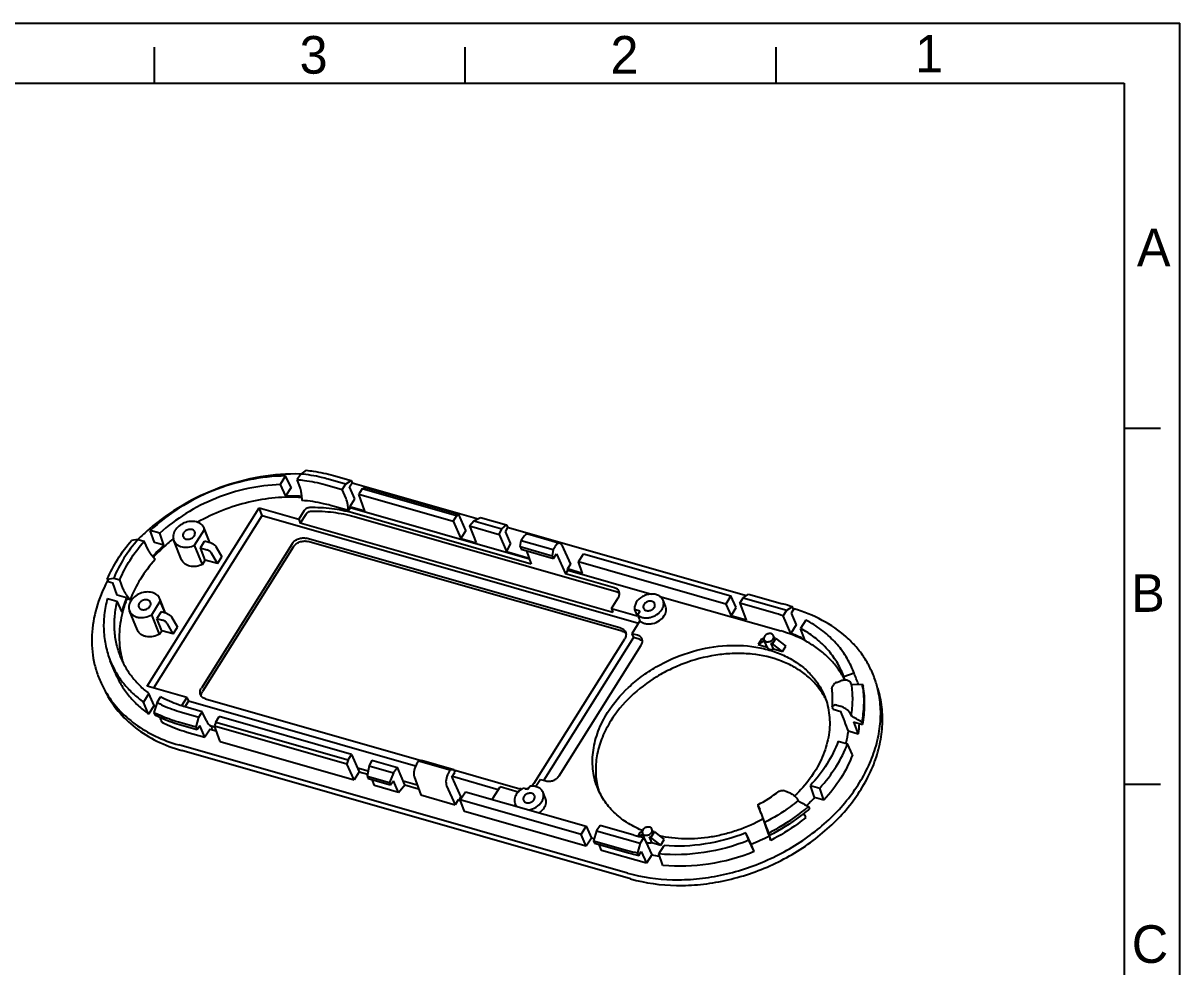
# Model space of a CAD drawing. Header units: millimetres. Extents: x 0 to 297, y 0 to 210.
# Drawn here: x 168.5 to 297, y 105.1 to 210 of the extents above; entities that cross this region are included whole.
import ezdxf

# ---------------------------------------------------------------- set-up
doc = ezdxf.new("R2010")
doc.units = ezdxf.units.MM
doc.header["$LTSCALE"] = 16.335
doc.layers.get('0').update_dxf_attribs({"linetype": 'CONTINUOUS'})
doc.layers.add('02___PRT_ALL_AXES', color=7, linetype='CONTINUOUS')
doc.styles.add('TEXTSTYLE_2', font='txt')

msp = doc.modelspace()

# ---------------------------------------------------------------- linework, layer by layer
at = {"color": 7, "linetype": 'Continuous'}
for p, q in [((0, 210), (297, 210)), ((0, 209.998), (297, 209.998)), ((297, 0), (297, 210)), ((183.037, 207.324), (183.037, 203.314)), ((217.573, 207.324), (217.573, 203.314)), ((252.11, 207.324), (252.11, 203.314)), ((6.171, 203.314), (290.829, 203.314)), ((290.829, 203.314), (290.829, 6.683)), ((290.829, 164.987), (294.839, 164.987)), ((197.657, 159.673), (197.056, 158.716)), ((198.253, 158.389), (197.657, 159.673)), ((199.333, 159.886), (198.947, 159.271)), ((199.94, 160.302), (199.333, 159.886)), ((202.991, 159.72), (204.932, 159.165)), ((197.056, 158.716), (197.653, 157.433)), ((198.253, 158.389), (197.653, 157.433)), ((199.294, 158.288), (198.947, 159.271)), ((201.996, 158.717), (203.92, 158.167)), ((204.298, 158.77), (202.375, 159.32)), ((204.298, 158.77), (203.92, 158.167)), ((204.368, 157.167), (203.92, 158.167)), ((204.298, 158.77), (204.932, 159.165)), ((204.766, 158.451), (205.05, 158.903)), ((205.35, 157.148), (204.766, 158.451)), ((204.932, 159.165), (205.05, 158.903)), ((205.055, 158.92), (219.037, 154.923)), ((206.172, 158.234), (205.793, 157.632)), ((206.172, 158.234), (206.412, 158.396)), ((216.638, 155.242), (206.172, 158.234)), ((216.892, 155.4), (206.412, 158.396)), ((199.424, 157.592), (199.464, 156.952)), ((204.782, 156.244), (205.35, 157.148)), ((206.472, 155.761), (205.793, 157.632)), ((205.793, 157.632), (216.26, 154.64)), ((182.26, 136.325), (194.702, 156.129)), ((195.046, 155.28), (194.702, 156.129)), ((194.702, 156.129), (199.117, 154.867)), ((199.719, 155.826), (199.117, 154.867)), ((204.648, 155.819), (202.627, 156.397)), ((204.648, 155.819), (204.559, 156.462)), ((204.837, 156.12), (204.648, 155.819)), ((204.837, 156.12), (204.782, 156.244)), ((206.472, 155.761), (204.782, 156.244)), ((224.741, 150.431), (204.837, 156.12)), ((224.939, 149.886), (205.092, 155.559)), ((183.004, 136.112), (195.046, 155.28)), ((195.046, 155.28), (236.872, 143.323)), ((199.117, 154.867), (199.285, 154.43)), ((199.893, 155.398), (199.285, 154.43)), ((234.019, 144.501), (199.285, 154.43)), ((234.374, 146.81), (205.266, 155.131)), ((216.638, 155.242), (216.26, 154.64)), ((216.26, 154.64), (217.122, 152.717)), ((216.638, 155.242), (216.892, 155.4)), ((217.69, 153.62), (216.892, 155.4)), ((218.101, 154.114), (218.575, 154.689)), ((218.575, 154.689), (219.302, 155.057)), ((218.575, 154.689), (221.673, 153.803)), ((219.302, 155.057), (222.18, 154.234)), ((221.673, 153.803), (222.18, 154.234)), ((222.18, 154.234), (222.291, 153.974)), ((183.074, 152.278), (182.605, 153.613)), ((183.667, 153.31), (182.605, 153.613)), ((184.134, 151.975), (183.667, 153.31)), ((187.549, 151.979), (188.643, 153.72)), ((189.248, 152.261), (188.595, 153.871)), ((189.233, 152.265), (188.643, 153.72)), ((217.69, 153.62), (217.122, 152.717)), ((218.101, 154.114), (218.826, 152.23)), ((218.101, 154.114), (221.39, 153.174)), ((221.39, 153.174), (221.673, 153.803)), ((221.39, 153.174), (222.207, 151.263)), ((222.291, 153.974), (222.078, 153.502)), ((222.632, 152.208), (222.078, 153.502)), ((222.282, 153.996), (248.871, 146.395)), ((228.131, 152.182), (224.559, 153.204)), ((181.244, 152.605), (180.543, 152.511)), ((181.244, 152.605), (181.93, 152.409)), ((182.366, 151.462), (181.93, 152.409)), ((184.134, 151.975), (183.074, 152.278)), ((186.1, 150.363), (185.23, 152.505)), ((188.419, 149.837), (187.549, 151.979)), ((188.182, 151.678), (188.655, 152.431)), ((188.729, 150.331), (188.182, 151.678)), ((188.182, 151.678), (188.911, 151.469)), ((198.372, 152.128), (188.297, 136.091)), ((198.493, 151.767), (188.418, 135.73)), ((189.384, 152.222), (188.655, 152.431)), ((189.91, 151.838), (190.553, 150.698)), ((234.879, 142.758), (199.954, 152.742)), ((235.044, 142.416), (200.12, 152.399)), ((217.122, 152.717), (218.826, 152.23)), ((222.632, 152.208), (222.207, 151.263)), ((223.709, 151.833), (223.836, 152.511)), ((223.709, 151.833), (223.819, 151.531)), ((223.709, 151.833), (227.283, 150.811)), ((224.049, 152.85), (223.836, 152.511)), ((223.836, 152.511), (227.38, 151.498)), ((227.38, 151.498), (227.593, 151.837)), ((228.344, 151.97), (229.29, 149.86)), ((183.166, 150.373), (182.755, 150.867)), ((182.911, 150.748), (182.881, 150.715)), ((182.911, 150.748), (182.9, 150.737)), ((190.08, 149.945), (189.437, 151.085)), ((190.08, 149.945), (190.553, 150.698)), ((222.207, 151.263), (224.697, 150.551)), ((223.819, 151.531), (227.422, 150.501)), ((224.402, 151.364), (224.939, 149.886)), ((227.38, 151.498), (227.283, 150.811)), ((227.283, 150.811), (227.422, 150.501)), ((227.422, 150.501), (227.753, 151.028)), ((227.753, 151.028), (228.754, 148.795)), ((230.189, 150.117), (230.757, 151.021)), ((230.757, 151.021), (247.124, 146.342)), ((188.419, 149.837), (188.729, 150.331)), ((190.08, 149.945), (188.729, 150.331)), ((229.014, 149.209), (228.754, 148.795)), ((229.29, 149.86), (228.959, 149.333)), ((230.649, 148.85), (228.959, 149.333)), ((229.014, 149.209), (228.959, 149.333)), ((229.014, 149.209), (238.318, 146.55)), ((230.649, 148.85), (230.189, 150.117)), ((246.556, 145.439), (230.189, 150.117)), ((177.835, 148.201), (178.555, 148.325)), ((177.835, 148.201), (177.935, 147.93)), ((177.935, 147.93), (178.449, 147.783)), ((178.946, 146.44), (178.449, 147.783)), ((178.555, 148.325), (179.241, 148.129)), ((179.623, 147.097), (179.241, 148.129)), ((234.2, 147.238), (228.754, 148.795)), ((248.484, 146.139), (249.093, 146.541)), ((249.093, 146.541), (252.859, 145.465)), ((177.852, 146.047), (178.914, 145.744)), ((178.914, 145.744), (179.451, 144.519)), ((179.976, 146.146), (178.946, 146.44)), ((180.024, 146.018), (179.976, 146.146)), ((179.981, 146.452), (180.368, 145.919)), ((180.368, 145.919), (180.024, 146.018)), ((182.787, 144.24), (183.733, 145.746)), ((184.312, 144.433), (183.662, 146.034)), ((184.26, 144.448), (183.733, 145.746)), ((233.851, 144.938), (234.609, 146.144)), ((239.243, 146.285), (252.684, 142.443)), ((247.124, 146.342), (246.556, 145.439)), ((246.556, 145.439), (247.14, 144.136)), ((247.708, 145.04), (247.124, 146.342)), ((248.106, 145.537), (248.484, 146.139)), ((251.864, 144.463), (248.106, 145.537)), ((248.106, 145.537), (248.831, 143.653)), ((248.484, 146.139), (253.334, 144.753)), ((181.192, 142.536), (180.322, 144.677)), ((183.656, 142.098), (182.787, 144.24)), ((183.819, 144.574), (183.346, 143.821)), ((184.463, 144.39), (183.819, 144.574)), ((184.989, 144.006), (185.632, 142.866)), ((233.851, 144.938), (234.019, 144.501)), ((237.024, 144.643), (236.42, 144.816)), ((237.024, 144.643), (236.757, 144.217)), ((247.14, 144.136), (247.708, 145.04)), ((248.831, 143.653), (247.14, 144.136)), ((252.931, 144.112), (253.334, 144.753)), ((253.789, 142.182), (252.931, 144.112)), ((253.334, 144.753), (253.938, 145.129)), ((254.062, 144.849), (253.801, 144.434)), ((253.801, 144.434), (254.385, 143.131)), ((254.031, 144.92), (254.101, 144.9)), ((254.062, 144.849), (254.05, 144.877)), ((183.893, 142.475), (183.346, 143.821)), ((183.346, 143.821), (183.99, 143.637)), ((185.159, 142.113), (184.516, 143.253)), ((185.159, 142.113), (185.632, 142.866)), ((254.385, 143.131), (253.789, 142.182)), ((255.452, 143.654), (254.872, 142.731)), ((255.339, 141.476), (254.872, 142.731)), ((183.656, 142.098), (183.893, 142.475)), ((185.159, 142.113), (183.893, 142.475)), ((225.25, 125.528), (235.325, 141.565)), ((236.289, 141.709), (226.326, 125.85)), ((236.745, 141.968), (236.131, 142.144)), ((236.131, 142.144), (236.289, 141.709)), ((236.914, 141.531), (236.289, 141.709)), ((250.516, 141.531), (250.137, 140.929)), ((250.516, 141.531), (250.786, 141.699)), ((250.819, 141.434), (250.734, 141.299)), ((251.748, 141.009), (252.127, 141.612)), ((252.127, 141.612), (251.969, 141.657)), ((252.127, 141.612), (253.221, 140.758)), ((228.041, 126.348), (237.159, 140.862)), ((250.734, 141.299), (250.137, 140.929)), ((250.137, 140.929), (251.141, 140.642)), ((250.734, 141.299), (250.892, 141.254)), ((251.59, 141.055), (251.748, 141.009)), ((251.839, 140.443), (251.59, 141.055)), ((252.842, 140.156), (251.748, 141.009)), ((251.839, 140.443), (252.842, 140.156)), ((252.842, 140.156), (253.221, 140.758)), ((178.701, 137.847), (178.179, 139.132)), ((259.677, 137.334), (259.547, 137.671)), ((260.8, 137.757), (259.677, 137.334)), ((260.8, 137.757), (260.659, 138.123)), ((186.675, 135.063), (182.26, 136.325)), ((258.406, 136.314), (258.551, 136.509)), ((258.85, 136.721), (259.269, 136.879)), ((260.517, 136.507), (260.458, 136.649)), ((260.517, 136.507), (261.71, 136.527)), ((261.71, 136.527), (261.813, 136.279)), ((182.467, 135.494), (181.866, 134.537)), ((183.038, 134.171), (182.467, 135.494)), ((183.381, 134.493), (183.767, 135.109)), ((186.675, 135.063), (186.091, 134.133)), ((186.675, 135.063), (186.855, 134.644)), ((182.438, 133.216), (181.866, 134.537)), ((183.038, 134.171), (182.438, 133.216)), ((183.381, 134.493), (183.027, 133.38)), ((186.855, 134.644), (186.465, 134.024)), ((188.401, 133.466), (186.478, 134.016)), ((212.087, 127.431), (186.855, 134.644)), ((188.744, 134.897), (212.726, 128.042)), ((258.467, 133.737), (258.395, 133.925)), ((258.467, 133.737), (259.346, 133.486)), ((258.877, 134.192), (259.285, 134.075)), ((183.027, 133.38), (183.121, 133.128)), ((186.099, 133.413), (188.023, 132.864)), ((187.71, 131.752), (188.023, 132.864)), ((188.023, 132.864), (188.401, 133.466)), ((188.85, 132.465), (188.401, 133.466)), ((189.896, 132.328), (190.275, 132.93)), ((204.968, 128.73), (190.275, 132.93)), ((260.502, 133.017), (260.443, 133.172)), ((187.71, 131.752), (185.77, 132.307)), ((185.875, 132.048), (187.828, 131.49)), ((186.681, 131.215), (188.696, 130.639)), ((187.71, 131.752), (187.828, 131.49)), ((187.828, 131.49), (188.112, 131.942)), ((188.696, 130.639), (188.112, 131.942)), ((189.263, 131.543), (188.696, 130.639)), ((189.187, 131.993), (189.508, 131.72)), ((189.263, 131.543), (189.954, 131.345)), ((189.508, 131.72), (189.377, 131.51)), ((189.896, 132.328), (189.758, 131.887)), ((190.386, 130.156), (189.758, 131.887)), ((189.758, 131.887), (204.464, 127.684)), ((189.896, 132.328), (204.589, 128.128)), ((261.271, 130.991), (260.178, 131.304)), ((260.759, 132.338), (261.753, 132.054)), ((260.759, 132.338), (261.271, 130.991)), ((261.65, 132.325), (261.753, 132.054)), ((190.386, 130.156), (205.262, 125.904)), ((259.054, 130.208), (260.089, 129.913)), ((260.633, 128.686), (260.089, 129.913)), ((235.649, 115.529), (185.782, 129.784)), ((235.982, 114.894), (186.115, 129.149)), ((204.589, 128.128), (204.968, 128.73)), ((204.968, 128.73), (205.83, 126.807)), ((204.589, 128.128), (204.464, 127.684)), ((205.262, 125.904), (204.464, 127.684)), ((205.634, 127.244), (206.841, 126.899)), ((206.948, 127.454), (206.729, 126.316)), ((207.232, 128.083), (206.948, 127.454)), ((206.948, 127.454), (209.624, 126.689)), ((207.232, 128.083), (210.098, 127.264)), ((210.098, 127.264), (209.624, 126.689)), ((210.914, 125.354), (210.098, 127.264)), ((212.408, 127.973), (212.195, 127.634)), ((212.408, 127.973), (212.754, 128.048)), ((215.952, 126.96), (212.408, 127.973)), ((216.327, 127.026), (212.754, 128.048)), ((205.83, 126.807), (205.262, 125.904)), ((205.83, 126.807), (206.772, 126.538)), ((206.729, 126.316), (206.828, 126.059)), ((206.729, 126.316), (209.184, 125.614)), ((206.828, 126.059), (209.296, 125.353)), ((209.624, 126.689), (209.184, 125.614)), ((211.941, 126.278), (212.686, 124.226)), ((215.739, 126.621), (215.952, 126.96)), ((216.327, 127.026), (215.952, 126.96)), ((216.135, 126.189), (216.466, 126.716)), ((216.135, 126.189), (217.136, 123.956)), ((221.278, 124.804), (216.18, 126.261)), ((216.327, 127.026), (216.466, 126.716)), ((216.335, 127.01), (223.668, 124.914)), ((225.961, 125.954), (226.575, 125.779)), ((207.531, 125.255), (207.27, 125.932)), ((210.204, 124.491), (207.531, 125.255)), ((209.184, 125.614), (209.296, 125.353)), ((209.296, 125.353), (209.651, 125.785)), ((210.204, 124.491), (209.651, 125.785)), ((210.204, 124.491), (210.914, 125.354)), ((210.729, 125.787), (212.28, 125.344)), ((210.914, 125.354), (212.434, 124.919)), ((215.544, 125.248), (216.489, 123.138)), ((220.716, 123.909), (221.474, 125.116)), ((224.565, 124.81), (224.04, 124.96)), ((224.805, 125.193), (224.565, 124.81)), ((252.492, 124.637), (252.581, 124.682)), ((252.581, 124.682), (252.626, 124.705)), ((253.32, 124.581), (252.913, 124.697)), ((255.953, 125.273), (256.988, 124.977)), ((256.427, 123.937), (255.953, 125.273)), ((257.463, 123.64), (256.988, 124.977)), ((290.829, 125.411), (294.839, 125.411)), ((212.686, 124.226), (216.489, 123.138)), ((216.82, 123.666), (216.489, 123.138)), ((216.82, 123.666), (217.089, 123.589)), ((216.934, 123.633), (217.136, 123.956)), ((217.06, 123.667), (217.628, 124.571)), ((230.47, 119.834), (217.06, 123.667)), ((217.52, 122.399), (217.06, 123.667)), ((217.136, 123.956), (217.226, 123.93)), ((217.628, 124.571), (231.038, 120.737)), ((252.472, 124.626), (252.492, 124.637)), ((254.578, 123.588), (254.511, 123.731)), ((257.463, 123.64), (256.427, 123.937)), ((231.054, 118.531), (217.52, 122.399)), ((250.121, 123.126), (250.12, 123.126)), ((250.121, 123.126), (250.133, 123.109)), ((250.22, 122.823), (250.157, 123.007)), ((250.2, 122.952), (250.323, 122.639)), ((250.485, 122.152), (250.22, 122.823)), ((250.485, 122.152), (251.268, 119.889)), ((255.536, 123.049), (255.552, 123.064)), ((255.536, 123.049), (255.552, 123.064)), ((255.748, 122.93), (255.864, 122.681)), ((232.588, 120.835), (232.209, 120.233)), ((236.345, 119.761), (232.588, 120.835)), ((250.871, 121.153), (250.818, 121.305)), ((250.871, 121.153), (251.314, 119.979)), ((230.47, 119.834), (231.038, 120.737)), ((231.054, 118.531), (230.47, 119.834)), ((231.038, 120.737), (231.622, 119.434)), ((232.209, 120.233), (231.871, 119.129)), ((232.209, 120.233), (237.059, 118.847)), ((237.007, 120.029), (236.767, 119.647)), ((237.225, 119.797), (236.922, 119.609)), ((237.007, 120.029), (237.277, 120.197)), ((237.31, 119.931), (237.225, 119.797)), ((237.225, 119.797), (237.383, 119.752)), ((238.082, 119.552), (238.24, 119.507)), ((238.33, 118.94), (238.082, 119.552)), ((238.24, 119.507), (238.618, 120.109)), ((238.618, 120.109), (238.46, 120.154)), ((238.618, 120.109), (239.712, 119.256)), ((249.387, 118.757), (248.796, 120.015)), ((249.127, 119.177), (248.796, 120.015)), ((251.101, 120.488), (251.406, 119.714)), ((251.268, 119.889), (251.358, 119.661)), ((251.314, 119.979), (251.406, 119.714)), ((251.363, 119.663), (251.557, 119.169)), ((231.622, 119.434), (231.054, 118.531)), ((231.933, 119.346), (231.622, 119.434)), ((231.871, 119.129), (235.637, 118.052)), ((231.871, 119.129), (231.97, 118.872)), ((231.97, 118.872), (235.742, 117.794)), ((232.745, 118.048), (232.484, 118.725)), ((237.059, 118.847), (236.761, 117.788)), ((237.461, 119.487), (237.059, 118.847)), ((237.461, 119.487), (238.327, 117.571)), ((239.333, 118.653), (238.24, 119.507)), ((238.33, 118.94), (239.333, 118.653)), ((239.126, 117.667), (239.706, 118.59)), ((239.333, 118.653), (239.712, 119.256)), ((249.717, 117.919), (249.127, 119.177)), ((249.717, 117.919), (249.387, 118.757)), ((237.731, 116.622), (232.745, 118.048)), ((236.886, 117.509), (236.761, 117.788)), ((236.886, 117.509), (237.147, 117.925)), ((237.147, 117.925), (237.731, 116.622)), ((238.327, 117.571), (237.731, 116.622)), ((239.579, 116.389), (239.126, 117.667))]:
    msp.add_line(p, q, dxfattribs=at)
for centre, radius, start, end in [((198.161, 139.159), 18.282, 86.00058, 91.59451), ((197.312, 136.723), 22.582, 131.04772, 135.33606), ((187.642, 153.484), 1.028, 13.28783, 22.1199), ((196.665, 138.25), 18.585, 132.39512, 137.73944), ((197.597, 137.131), 19.916, 128.59052, 128.81755), ((196.16, 138.651), 17.822, 137.66158, 137.80083), ((193.005, 140.035), 17.124, 152.03601, 152.35429), ((234.243, 146.12), 0.69, 43.1503, 49.60828), ((191.781, 141.32), 12.661, 158.222, 164.80399), ((182.698, 145.645), 1.039, 5.61651, 22.00183), ((191.087, 141.525), 11.937, 164.88007, 165.57055), ((247.901, 130.59), 14.427, 69.59585, 74.0597), ((249.459, 130.34), 12.508, 62.1642, 62.62883), ((188.591, 141.701), 9.415, 192.42703, 192.81348), ((188.519, 141.684), 9.341, 192.8096, 197.34575), ((187.214, 141.312), 11.092, 206.6518, 210.11344), ((251.455, 132.734), 9.356, 29.23102, 30.11784), ((251.495, 132.756), 9.311, 26.96927, 29.23195), ((251.255, 134.664), 10.62, 7.63214, 10.10376), ((252.661, 133.386), 11.093, 14.09132, 17.55444), ((250.689, 131.342), 7.817, 30.9795, 31.57165), ((250.738, 131.371), 7.759, 27.56317, 30.98255), ((189.773, 143.092), 11.178, 232.94902, 234.18479), ((220.727, 202.692), 78.267, 298.81056, 298.92884), ((189.45, 145.935), 14.103, 242.90601, 244.20557), ((-83.13, -439.04), 667.332, 58.891899, 59.007016), ((193.846, 144.87), 13.707, 250.2373, 251.75134), ((193.901, 145.036), 13.882, 251.74861, 251.97187), ((193.925, 145.107), 13.958, 251.97215, 252.50653), ((193.949, 145.185), 14.039, 252.50629, 252.79589), ((249.112, 132.853), 11.174, 345.27576, 352.02743), ((250.146, 132.937), 11.294, 350.0769, 356.01348), ((248.708, 132.955), 11.59, 345.05076, 345.29914), ((223.989, 126.404), 1.537, 280.55167, 282.6953), ((223.979, 126.449), 1.582, 282.72121, 291.22129), ((223.974, 126.462), 1.596, 291.20518, 296.84342), ((224.062, 126.331), 1.438, 308.3343, 311.43109), ((239.883, 126.96), 7.777, 193.25852, 193.87321), ((239.853, 126.952), 7.746, 193.87227, 196.85882), ((240.899, 140.19), 19.396, 298.38426, 306.63279), ((243.281, 136.235), 18.002, 313.13134, 316.90734), ((243.021, 136.509), 18.379, 312.98362, 313.13876), ((240.534, 134.426), 15.251, 254.05909, 258.37661), ((241.508, 130.627), 11.188, 247.34767, 247.93739), ((241.306, 139.003), 21.799, 291.75819, 297.47451), ((240.423, 134.201), 17.062, 254.07747, 258.03731), ((241.505, 133.47), 16.214, 258.69948, 261.57985), ((241.574, 133.906), 16.655, 261.56471, 261.85234)]:
    msp.add_arc(centre, radius, start, end, dxfattribs=at)
for centre, major_axis, ratio, start_param, end_param in [((202.949, 154.907), (0.763, 2.902), 0.5027486, -0.8794235, -0.5576729), ((224.268, 152.246), (0.294, 0.956), 0.4503368, 0.0090191, 1.0328845), ((227.871, 151.217), (0.254, 0.967), 0.5027486, 5.7255124, 7.2963087), ((241.636, 138.189), (19.037, 0.917), 0.4439774, 0.8470457, 0.9191386), ((224.066, 179.612), (-23.075, 59.984), 0.0183002, 2.1825823, 2.1967966), ((228.876, 167.769), (-22.421, 58.33), 0.0190815, -4.3040929, -4.2916462), ((234.911, 154.748), (-144.653, 323.575), 0.0379735, -1.6182765, -1.617498), ((244.875, 130.215), (-129.704, 320.872), 0.0508261, 4.7114947, 4.71535), ((244.875, 130.215), (-120.86, 298.994), 0.0508261, -1.5687233, -1.5675304), ((169.985, 206.079), (-110.093, 304.427), 0.0381305, -4.483289, -4.4815172), ((190.269, 134.724), (0.763, 2.902), 0.5027486, -3.6992655, -3.377515), ((288.647, 22.443), (-105.963, 290.603), 0.0365762, -1.2002, -1.1920886), ((212.414, 127.031), (0.294, 0.956), 0.4503368, 1.0328845, 2.6036809), ((216.017, 126.001), (0.254, 0.967), 0.5027486, 1.0131234, 2.5839198), ((288.647, 22.443), (-130.182, 286.77), 0.0363828, -1.2338247, -1.2321714), ((260.325, 92.174), (-105.928, 306.23), 0.0016685, 4.8000813, 4.804406), ((241.636, 138.189), (6.308, 20.044), 0.7612764, -3.1214455, -3.0493526)]:
    msp.add_ellipse(centre, major_axis=major_axis, ratio=ratio, start_param=start_param, end_param=end_param, dxfattribs=at)
for points, knots in [([(199.335, 159.885), (197.839, 159.924), (194.789, 159.691), (190.336, 158.505), (186.143, 156.541), (183.627, 154.751), (182.482, 153.753)], [0, 0, 0, 0, 0.2451102, 0.4975187, 0.7512175, 1, 1, 1, 1]), ([(197.657, 159.673), (196.295, 159.659), (193.532, 159.351), (189.532, 158.14), (185.807, 156.241), (183.6, 154.548), (182.605, 153.613)], [0, 0, 0, 0, 0.2467806, 0.4997949, 0.752916, 1, 1, 1, 1]), ([(202.375, 159.32), (202.131, 159.389), (201.132, 159.649), (200.109, 159.813), (199.333, 159.886)], [0, 0, 0, 0, 0.2451545, 1, 1, 1, 1]), ([(199.94, 160.302), (200.203, 160.275), (201.231, 160.147), (202.249, 159.932), (202.991, 159.72)], [0, 0, 0, 0, 0.254773, 1, 1, 1, 1]), ([(197.056, 158.716), (195.845, 158.679), (193.397, 158.37), (189.853, 157.277), (186.543, 155.602), (184.566, 154.124), (183.667, 153.31)], [0, 0, 0, 0, 0.2471153, 0.4998707, 0.7526931, 1, 1, 1, 1]), ([(198.947, 159.271), (199.21, 159.248), (200.238, 159.136), (201.256, 158.929), (201.996, 158.717)], [0, 0, 0, 0, 0.2552315, 1, 1, 1, 1]), ([(199.424, 157.592), (199.416, 157.717), (199.39, 157.953), (199.332, 158.183), (199.294, 158.288)], [0, 0, 0, 0, 0.5298097, 1, 1, 1, 1]), ([(199.445, 157.276), (197.478, 157.41), (194.443, 157.117), (190.611, 155.908), (188.762, 155.025), (187.874, 154.521)], [0, 0, 0, 0, 0.4913125, 0.7455107, 1, 1, 1, 1]), ([(202.627, 156.397), (202.375, 156.469), (201.337, 156.735), (200.271, 156.891), (199.464, 156.952)], [0, 0, 0, 0, 0.2446665, 1, 1, 1, 1]), ([(200.33, 156.155), (200.209, 156.153), (199.97, 156.088), (199.781, 155.925), (199.719, 155.826)], [0, 0, 0, 0, 0.5094949, 1, 1, 1, 1]), ([(200.504, 155.727), (200.382, 155.725), (200.144, 155.66), (199.955, 155.496), (199.893, 155.398)], [0, 0, 0, 0, 0.5094976, 1, 1, 1, 1]), ([(205.092, 155.559), (204.336, 155.775), (202.756, 156.089), (201.148, 156.169), (200.33, 156.155)], [0, 0, 0, 0, 0.4897818, 1, 1, 1, 1]), ([(205.266, 155.131), (204.51, 155.346), (202.93, 155.661), (201.322, 155.741), (200.504, 155.727)], [0, 0, 0, 0, 0.4897818, 1, 1, 1, 1]), ([(188.594, 153.871), (188.561, 153.954), (188.47, 154.114), (188.273, 154.314), (188.025, 154.47), (187.63, 154.614), (187.063, 154.65), (186.387, 154.482), (185.784, 154.13), (185.404, 153.709), (185.221, 153.33), (185.151, 153.046), (185.151, 152.765), (185.197, 152.588), (185.23, 152.505)], [0, 0, 0, 0, 0.0536734, 0.108817, 0.1666498, 0.2278347, 0.3595852, 0.5000311, 0.6404744, 0.7722183, 0.8333994, 0.8912377, 0.9463769, 1, 1, 1, 1]), ([(177.835, 148.201), (178.162, 148.966), (178.963, 150.476), (179.98, 151.849), (180.543, 152.511)], [0, 0, 0, 0, 0.4891618, 1, 1, 1, 1]), ([(181.244, 152.605), (180.679, 151.951), (179.664, 150.591), (178.873, 149.087), (178.555, 148.325)], [0, 0, 0, 0, 0.5113883, 1, 1, 1, 1]), ([(179.241, 148.129), (179.552, 148.893), (180.338, 150.401), (181.36, 151.758), (181.93, 152.409)], [0, 0, 0, 0, 0.4880554, 1, 1, 1, 1]), ([(185.113, 152.649), (184.921, 152.494), (184.175, 151.871), (183.475, 151.191), (182.986, 150.654)], [0, 0, 0, 0, 0.2533937, 1, 1, 1, 1]), ([(185.23, 152.505), (185.265, 152.418), (185.362, 152.251), (185.572, 152.044), (185.838, 151.887), (186.261, 151.749), (186.86, 151.734), (187.326, 151.874), (187.549, 151.979)], [0, 0, 0, 0, 0.1066447, 0.2165818, 0.3323028, 0.4550794, 0.7196017, 1, 1, 1, 1]), ([(189.384, 152.222), (189.438, 152.207), (189.545, 152.163), (189.693, 152.073), (189.819, 151.965), (189.886, 151.881), (189.91, 151.838)], [0, 0, 0, 0, 0.2530495, 0.5215439, 0.7786305, 1, 1, 1, 1]), ([(198.372, 152.128), (198.45, 152.251), (198.66, 152.476), (199.062, 152.702), (199.511, 152.807), (199.815, 152.781), (199.954, 152.742)], [0, 0, 0, 0, 0.2431928, 0.5016358, 0.7591633, 1, 1, 1, 1]), ([(198.493, 151.767), (198.572, 151.893), (198.789, 152.124), (199.203, 152.357), (199.665, 152.465), (199.978, 152.439), (200.12, 152.399)], [0, 0, 0, 0, 0.2422221, 0.5018785, 0.7605075, 1, 1, 1, 1]), ([(183.166, 150.373), (182.565, 149.7), (181.492, 148.293), (180.682, 146.717), (180.368, 145.919)], [0, 0, 0, 0, 0.5127411, 1, 1, 1, 1]), ([(182.366, 151.462), (182.412, 151.361), (182.531, 151.154), (182.674, 150.964), (182.755, 150.867)], [0, 0, 0, 0, 0.4697846, 1, 1, 1, 1]), ([(188.419, 149.837), (188.196, 149.732), (187.73, 149.592), (187.131, 149.607), (186.708, 149.745), (186.442, 149.902), (186.232, 150.109), (186.135, 150.276), (186.1, 150.363)], [0, 0, 0, 0, 0.2803984, 0.5449177, 0.6676967, 0.7834184, 0.8933511, 1, 1, 1, 1]), ([(189.437, 151.085), (189.413, 151.128), (189.346, 151.212), (189.22, 151.32), (189.072, 151.41), (188.964, 151.454), (188.911, 151.469)], [0, 0, 0, 0, 0.2213695, 0.4784561, 0.7469505, 1, 1, 1, 1]), ([(177.835, 147.981), (177.336, 147.027), (176.536, 145.073), (176.095, 142.497), (176.123, 140.495), (176.327, 139.047), (176.712, 137.651), (177.086, 136.765), (177.301, 136.337)], [0, 0, 0, 0, 0.2669302, 0.5196198, 0.6418996, 0.7621852, 0.8812657, 1, 1, 1, 1]), ([(179.981, 146.452), (179.942, 146.506), (179.803, 146.709), (179.686, 146.928), (179.623, 147.097)], [0, 0, 0, 0, 0.2698509, 1, 1, 1, 1]), ([(183.662, 146.034), (183.629, 146.116), (183.538, 146.275), (183.273, 146.546), (182.799, 146.766), (182.143, 146.807), (181.47, 146.641), (180.872, 146.292), (180.494, 145.873), (180.312, 145.497), (180.243, 145.215), (180.242, 144.936), (180.288, 144.76), (180.322, 144.677)], [0, 0, 0, 0, 0.0536898, 0.108857, 0.2273008, 0.359138, 0.4996804, 0.6402226, 0.7720594, 0.8332838, 0.8911594, 0.946338, 1, 1, 1, 1]), ([(234.698, 146.824), (234.678, 146.873), (234.625, 146.967), (234.47, 147.129), (234.311, 147.206), (234.2, 147.238)], [0, 0, 0, 0, 0.2366503, 0.4796603, 1, 1, 1, 1]), ([(234.69, 146.645), (234.668, 146.664), (234.572, 146.736), (234.461, 146.785), (234.374, 146.81)], [0, 0, 0, 0, 0.2410447, 1, 1, 1, 1]), ([(234.609, 146.144), (234.675, 146.249), (234.745, 146.423), (234.748, 146.661), (234.719, 146.772), (234.698, 146.824)], [0, 0, 0, 0, 0.5220197, 0.7644911, 1, 1, 1, 1]), ([(177.852, 146.047), (177.694, 145.459), (177.465, 144.275), (177.401, 142.492), (177.625, 140.762), (177.965, 139.66), (178.179, 139.132)], [0, 0, 0, 0, 0.259668, 0.5113711, 0.7572064, 1, 1, 1, 1]), ([(178.914, 145.744), (178.786, 145.218), (178.607, 144.162), (178.577, 142.575), (178.793, 141.036), (179.1, 140.054), (179.291, 139.583)], [0, 0, 0, 0, 0.2590001, 0.5105262, 0.7566753, 1, 1, 1, 1]), ([(179.976, 146.146), (179.923, 146.012), (179.72, 145.479), (179.553, 144.932), (179.451, 144.519)], [0, 0, 0, 0, 0.2534645, 1, 1, 1, 1]), ([(236.616, 145.631), (236.538, 145.506), (236.419, 145.242), (236.4, 144.95), (236.42, 144.816)], [0, 0, 0, 0, 0.521013, 1, 1, 1, 1]), ([(237.461, 145.389), (237.422, 145.327), (237.366, 145.192), (237.379, 145.045), (237.403, 144.982)], [0, 0, 0, 0, 0.5239347, 1, 1, 1, 1]), ([(238.653, 145.49), (238.634, 145.535), (238.574, 145.62), (238.44, 145.71), (238.275, 145.759), (238.027, 145.766), (237.721, 145.668), (237.527, 145.493), (237.461, 145.389)], [0, 0, 0, 0, 0.1047892, 0.215956, 0.3366668, 0.4666507, 0.7393669, 1, 1, 1, 1]), ([(238.602, 145.063), (238.644, 145.129), (238.687, 145.239), (238.687, 145.388), (238.667, 145.458), (238.653, 145.49)], [0, 0, 0, 0, 0.5220839, 0.7644078, 1, 1, 1, 1]), ([(179.526, 144.5), (179.32, 143.7), (179.079, 142.082), (179.226, 140.45), (179.397, 139.675)], [0, 0, 0, 0, 0.510034, 1, 1, 1, 1]), ([(180.322, 144.677), (180.359, 144.586), (180.463, 144.41), (180.691, 144.196), (180.98, 144.039), (181.437, 143.912), (182.075, 143.93), (182.561, 144.111), (182.787, 144.24)], [0, 0, 0, 0, 0.1059333, 0.2155247, 0.3314536, 0.4549122, 0.7208687, 1, 1, 1, 1]), ([(184.463, 144.39), (184.517, 144.375), (184.625, 144.331), (184.772, 144.241), (184.899, 144.133), (184.965, 144.049), (184.989, 144.006)], [0, 0, 0, 0, 0.2530495, 0.5215439, 0.7786305, 1, 1, 1, 1]), ([(236.757, 144.217), (236.841, 144.145), (237.04, 144.021), (237.386, 143.916), (237.768, 143.889), (238.299, 143.958), (238.92, 144.224), (239.311, 144.604), (239.448, 144.822)], [0, 0, 0, 0, 0.1091291, 0.2262573, 0.351152, 0.4820296, 0.7483269, 1, 1, 1, 1]), ([(237.403, 144.982), (237.42, 144.935), (237.477, 144.846), (237.608, 144.749), (237.774, 144.696), (238.025, 144.684), (238.337, 144.781), (238.536, 144.958), (238.602, 145.063)], [0, 0, 0, 0, 0.1046867, 0.2152643, 0.3354052, 0.4651476, 0.7384091, 1, 1, 1, 1]), ([(263.238, 136.731), (263.086, 137.211), (262.716, 138.151), (261.97, 139.477), (261.042, 140.703), (259.559, 142.205), (257.278, 143.768), (255.198, 144.586), (254.101, 144.9)], [0, 0, 0, 0, 0.1181538, 0.2367143, 0.3566195, 0.4787231, 0.7317514, 1, 1, 1, 1]), ([(184.516, 143.253), (184.492, 143.296), (184.425, 143.379), (184.299, 143.488), (184.152, 143.578), (184.044, 143.622), (183.99, 143.637)], [0, 0, 0, 0, 0.2213695, 0.4784561, 0.7469505, 1, 1, 1, 1]), ([(234.879, 142.758), (234.953, 142.737), (235.094, 142.68), (235.217, 142.589), (235.269, 142.537)], [0, 0, 0, 0, 0.5160214, 1, 1, 1, 1]), ([(259.548, 137.671), (259.334, 138.196), (258.807, 139.215), (257.74, 140.588), (256.42, 141.785), (255.408, 142.439), (254.872, 142.731)], [0, 0, 0, 0, 0.2419498, 0.4873113, 0.7392151, 1, 1, 1, 1]), ([(260.659, 138.123), (260.425, 138.701), (259.84, 139.823), (258.652, 141.33), (257.179, 142.635), (256.049, 143.341), (255.452, 143.654)], [0, 0, 0, 0, 0.241568, 0.4867225, 0.7387318, 1, 1, 1, 1]), ([(183.656, 142.098), (183.43, 141.969), (182.945, 141.788), (182.307, 141.77), (181.85, 141.897), (181.561, 142.054), (181.333, 142.268), (181.229, 142.444), (181.192, 142.536)], [0, 0, 0, 0, 0.2791324, 0.5450831, 0.6685478, 0.7844725, 0.8940628, 1, 1, 1, 1]), ([(235.044, 142.416), (235.127, 142.392), (235.282, 142.327), (235.412, 142.22), (235.464, 142.161)], [0, 0, 0, 0, 0.5225091, 1, 1, 1, 1]), ([(235.269, 142.537), (235.283, 142.522), (235.338, 142.463), (235.383, 142.394), (235.408, 142.339)], [0, 0, 0, 0, 0.2540387, 1, 1, 1, 1]), ([(235.408, 142.339), (235.435, 142.282), (235.473, 142.156), (235.478, 141.885), (235.4, 141.684), (235.325, 141.565)], [0, 0, 0, 0, 0.2358198, 0.4779907, 1, 1, 1, 1]), ([(237.256, 141.534), (237.237, 141.585), (237.184, 141.684), (237.025, 141.854), (236.861, 141.935), (236.745, 141.968)], [0, 0, 0, 0, 0.2368175, 0.4796915, 1, 1, 1, 1]), ([(237.296, 141.301), (237.248, 141.355), (237.129, 141.451), (236.988, 141.509), (236.914, 141.531)], [0, 0, 0, 0, 0.4827309, 1, 1, 1, 1]), ([(237.159, 140.862), (237.224, 140.965), (237.294, 141.137), (237.3, 141.372), (237.275, 141.482), (237.256, 141.534)], [0, 0, 0, 0, 0.5218722, 0.7645729, 1, 1, 1, 1]), ([(251.916, 141.317), (251.949, 141.369), (251.996, 141.481), (251.987, 141.604), (251.969, 141.657)], [0, 0, 0, 0, 0.5236609, 1, 1, 1, 1]), ([(255.209, 141.448), (255.012, 141.55), (254.197, 141.945), (253.341, 142.255), (252.684, 142.443)], [0, 0, 0, 0, 0.2449041, 1, 1, 1, 1]), ([(255.339, 141.476), (255.216, 141.542), (254.711, 141.803), (254.189, 142.03), (253.789, 142.182)], [0, 0, 0, 0, 0.246728, 1, 1, 1, 1]), ([(259.548, 137.429), (259.31, 137.839), (258.766, 138.631), (257.773, 139.698), (256.612, 140.638), (255.751, 141.163), (255.299, 141.401)], [0, 0, 0, 0, 0.2416193, 0.4876486, 0.7399696, 1, 1, 1, 1]), ([(233.43, 133.378), (234.072, 134.401), (235.277, 135.826), (237.191, 137.418), (239.358, 138.84), (242.35, 140.161), (246.129, 140.931), (249.268, 140.844), (251.589, 140.309), (253.165, 139.7), (254.572, 138.889), (255.779, 137.89), (256.759, 136.725), (257.248, 135.849), (257.446, 135.397)], [0, 0, 0, 0, 0.1269449, 0.1935029, 0.261429, 0.3988391, 0.5344733, 0.6638228, 0.7252701, 0.7842453, 0.8408128, 0.895259, 0.9480904, 1, 1, 1, 1]), ([(251.146, 140.627), (251.168, 140.575), (251.244, 140.476), (251.42, 140.394), (251.629, 140.38), (251.77, 140.415), (251.839, 140.443)], [0, 0, 0, 0, 0.21655, 0.4539799, 0.7182177, 1, 1, 1, 1]), ([(251.59, 141.055), (251.624, 141.068), (251.751, 141.13), (251.861, 141.229), (251.916, 141.317)], [0, 0, 0, 0, 0.2610739, 1, 1, 1, 1]), ([(178.179, 139.132), (178.362, 138.681), (178.797, 137.802), (179.641, 136.584), (180.666, 135.479), (181.45, 134.835), (181.866, 134.537)], [0, 0, 0, 0, 0.244584, 0.4914151, 0.742685, 1, 1, 1, 1]), ([(179.291, 139.583), (179.452, 139.187), (179.831, 138.412), (180.559, 137.333), (181.439, 136.347), (182.111, 135.766), (182.467, 135.494)], [0, 0, 0, 0, 0.2451299, 0.4922831, 0.7433658, 1, 1, 1, 1]), ([(257.348, 135.434), (257.098, 135.841), (256.515, 136.62), (255.433, 137.632), (254.16, 138.48), (252.204, 139.387), (249.996, 139.881), (247.686, 139.978), (245.254, 139.804), (242.828, 139.223), (240.52, 138.276), (238.341, 137.105), (235.934, 135.281), (234.396, 133.438), (233.783, 132.461)], [0, 0, 0, 0, 0.052052, 0.1054396, 0.1606842, 0.2181237, 0.3397209, 0.4038984, 0.469841, 0.6050111, 0.6733646, 0.741416, 0.8742507, 1, 1, 1, 1]), ([(178.701, 137.847), (178.886, 137.392), (179.326, 136.504), (180.181, 135.275), (181.221, 134.162), (182.017, 133.515), (182.438, 133.216)], [0, 0, 0, 0, 0.2444846, 0.4912595, 0.7425551, 1, 1, 1, 1]), ([(258.406, 136.314), (258.382, 136.282), (258.345, 136.216), (258.336, 136.139), (258.34, 136.105)], [0, 0, 0, 0, 0.5346553, 1, 1, 1, 1]), ([(258.85, 136.721), (258.819, 136.709), (258.708, 136.659), (258.605, 136.581), (258.551, 136.509)], [0, 0, 0, 0, 0.2665777, 1, 1, 1, 1]), ([(260.458, 136.649), (260.442, 136.688), (260.395, 136.764), (260.291, 136.854), (260.159, 136.922), (259.943, 136.981), (259.635, 136.985), (259.391, 136.925), (259.269, 136.879)], [0, 0, 0, 0, 0.0960456, 0.1982377, 0.3096878, 0.4318303, 0.7042246, 1, 1, 1, 1]), ([(260.502, 133.017), (260.598, 133.601), (260.702, 134.769), (260.611, 135.939), (260.517, 136.507)], [0, 0, 0, 0, 0.5067073, 1, 1, 1, 1]), ([(261.753, 132.054), (261.892, 132.759), (262.047, 134.174), (261.936, 135.594), (261.813, 136.279)], [0, 0, 0, 0, 0.5077595, 1, 1, 1, 1]), ([(177.602, 135.736), (177.994, 134.956), (178.979, 133.464), (180.954, 131.585), (183.367, 130.101), (185.171, 129.419), (186.115, 129.149)], [0, 0, 0, 0, 0.2366953, 0.4800168, 0.7337252, 1, 1, 1, 1]), ([(177.62, 135.747), (178.028, 135.043), (179.019, 133.7), (180.924, 132.011), (183.207, 130.666), (184.898, 130.037), (185.782, 129.784)], [0, 0, 0, 0, 0.2360818, 0.4795551, 0.7336053, 1, 1, 1, 1]), ([(186.478, 134.016), (186.238, 134.084), (185.307, 134.376), (184.406, 134.764), (183.767, 135.109)], [0, 0, 0, 0, 0.2558799, 1, 1, 1, 1]), ([(188.187, 135.383), (188.168, 135.437), (188.144, 135.554), (188.155, 135.802), (188.229, 135.982), (188.297, 136.091)], [0, 0, 0, 0, 0.2353687, 0.4782498, 1, 1, 1, 1]), ([(188.744, 134.897), (188.616, 134.934), (188.435, 135.024), (188.263, 135.215), (188.207, 135.326), (188.187, 135.383)], [0, 0, 0, 0, 0.520299, 0.7630112, 1, 1, 1, 1]), ([(188.272, 135.216), (188.267, 135.301), (188.29, 135.484), (188.368, 135.65), (188.418, 135.73)], [0, 0, 0, 0, 0.475513, 1, 1, 1, 1]), ([(235.649, 115.529), (237.265, 115.068), (239.84, 114.713), (243.308, 114.847), (246.897, 115.394), (251.272, 116.817), (255.244, 119.118), (258.008, 121.41), (260.358, 123.872), (262.18, 126.657), (263.292, 129.623), (263.74, 131.823), (263.806, 133.995), (263.591, 135.407), (263.421, 136.086)], [0, 0, 0, 0, 0.1248146, 0.1904098, 0.2575122, 0.3938923, 0.5295078, 0.5956974, 0.6600914, 0.781929, 0.8393941, 0.8946135, 0.947959, 1, 1, 1, 1]), ([(235.982, 114.894), (237.627, 114.424), (240.25, 114.07), (243.778, 114.227), (247.419, 114.812), (251.844, 116.305), (255.835, 118.7), (258.585, 121.077), (260.897, 123.62), (262.653, 126.489), (263.657, 129.529), (264.008, 131.777), (263.959, 133.986), (263.656, 135.409), (263.44, 136.091)], [0, 0, 0, 0, 0.1252836, 0.1910775, 0.2583413, 0.3948769, 0.5303533, 0.5963585, 0.660503, 0.7817559, 0.8390078, 0.8941445, 0.947604, 1, 1, 1, 1]), ([(257.446, 135.397), (257.587, 135.075), (257.825, 134.408), (258.044, 133.363), (258.121, 132.284), (258.035, 130.797), (257.56, 128.902), (256.849, 127.49), (256.42, 126.807)], [0, 0, 0, 0, 0.117216, 0.2352042, 0.3548745, 0.4770296, 0.7307595, 1, 1, 1, 1]), ([(258.38, 134.017), (258.397, 134.193), (258.444, 134.889), (258.411, 135.59), (258.34, 136.105)], [0, 0, 0, 0, 0.2541953, 1, 1, 1, 1]), ([(261.78, 136.074), (261.863, 135.461), (261.921, 134.201), (261.773, 132.95), (261.65, 132.325)], [0, 0, 0, 0, 0.4928727, 1, 1, 1, 1]), ([(183.381, 134.493), (183.592, 134.382), (184.468, 133.952), (185.39, 133.616), (186.099, 133.413)], [0, 0, 0, 0, 0.2447665, 1, 1, 1, 1]), ([(258.38, 134.017), (258.379, 134.01), (258.379, 133.979), (258.387, 133.948), (258.395, 133.925)], [0, 0, 0, 0, 0.2267358, 1, 1, 1, 1]), ([(258.445, 134.113), (258.427, 134.104), (258.395, 134.077), (258.382, 134.037), (258.38, 134.017)], [0, 0, 0, 0, 0.5008598, 1, 1, 1, 1]), ([(258.877, 134.192), (258.824, 134.207), (258.726, 134.226), (258.624, 134.212), (258.586, 134.191)], [0, 0, 0, 0, 0.5665527, 1, 1, 1, 1]), ([(260.443, 133.172), (260.425, 133.22), (260.374, 133.317), (260.231, 133.508), (259.989, 133.728), (259.655, 133.939), (259.408, 134.04), (259.285, 134.075)], [0, 0, 0, 0, 0.1009665, 0.2160237, 0.4745826, 0.7452823, 1, 1, 1, 1]), ([(183.121, 133.128), (183.336, 133.017), (184.226, 132.59), (185.158, 132.253), (185.875, 132.048)], [0, 0, 0, 0, 0.2449971, 1, 1, 1, 1]), ([(185.77, 132.307), (185.555, 132.368), (184.718, 132.626), (183.901, 132.954), (183.313, 133.238)], [0, 0, 0, 0, 0.2546805, 1, 1, 1, 1]), ([(232.251, 125.163), (232.133, 125.477), (231.937, 126.124), (231.771, 127.129), (231.733, 128.163), (231.854, 129.582), (232.336, 131.382), (233.02, 132.726), (233.43, 133.378)], [0, 0, 0, 0, 0.1169973, 0.2350266, 0.3548842, 0.4772606, 0.7312323, 1, 1, 1, 1]), ([(233.783, 132.461), (233.421, 131.886), (232.804, 130.705), (232.225, 128.838), (232.035, 126.975), (232.177, 125.757), (232.313, 125.176)], [0, 0, 0, 0, 0.267476, 0.5219537, 0.765037, 1, 1, 1, 1]), ([(183.877, 132.332), (184.095, 132.217), (184.998, 131.771), (185.949, 131.424), (186.681, 131.215)], [0, 0, 0, 0, 0.2447243, 1, 1, 1, 1]), ([(259.054, 130.208), (258.727, 129.318), (257.843, 127.559), (256.636, 126.009), (255.953, 125.273)], [0, 0, 0, 0, 0.4857896, 1, 1, 1, 1]), ([(256.988, 124.977), (257.659, 125.72), (258.854, 127.276), (259.747, 129.026), (260.089, 129.913)], [0, 0, 0, 0, 0.5132112, 1, 1, 1, 1]), ([(260.633, 128.686), (260.288, 127.779), (259.378, 125.987), (258.153, 124.398), (257.463, 123.64)], [0, 0, 0, 0, 0.4864925, 1, 1, 1, 1]), ([(226.575, 125.779), (226.703, 125.742), (226.986, 125.719), (227.401, 125.815), (227.774, 126.025), (227.969, 126.233), (228.041, 126.348)], [0, 0, 0, 0, 0.2408367, 0.4983642, 0.7568072, 1, 1, 1, 1]), ([(256.42, 126.807), (256.268, 126.566), (255.614, 125.599), (254.836, 124.717), (254.197, 124.108)], [0, 0, 0, 0, 0.2436166, 1, 1, 1, 1]), ([(224.04, 124.96), (223.883, 124.879), (223.597, 124.686), (223.37, 124.425), (223.281, 124.284)], [0, 0, 0, 0, 0.5146326, 1, 1, 1, 1]), ([(223.806, 124.884), (223.794, 124.886), (223.747, 124.894), (223.702, 124.904), (223.668, 124.914)], [0, 0, 0, 0, 0.2535471, 1, 1, 1, 1]), ([(226.249, 124.51), (226.201, 124.628), (226.05, 124.852), (225.704, 125.086), (225.273, 125.208), (224.963, 125.21), (224.805, 125.193)], [0, 0, 0, 0, 0.2237718, 0.4614941, 0.7205196, 1, 1, 1, 1]), ([(225.25, 125.528), (225.234, 125.503), (225.166, 125.403), (225.082, 125.313), (225.014, 125.253)], [0, 0, 0, 0, 0.2427417, 1, 1, 1, 1]), ([(237.199, 120.301), (236.62, 120.543), (235.524, 121.113), (234.1, 122.243), (232.977, 123.599), (232.451, 124.631), (232.251, 125.163)], [0, 0, 0, 0, 0.2642058, 0.5167422, 0.7605766, 1, 1, 1, 1]), ([(252.626, 124.705), (252.663, 124.723), (252.764, 124.732), (252.859, 124.713), (252.913, 124.697)], [0, 0, 0, 0, 0.4257521, 1, 1, 1, 1]), ([(220.574, 123.728), (220.587, 123.743), (220.639, 123.799), (220.686, 123.861), (220.716, 123.909)], [0, 0, 0, 0, 0.2558593, 1, 1, 1, 1]), ([(224.127, 124.043), (224.087, 123.98), (224.032, 123.845), (224.044, 123.698), (224.068, 123.635)], [0, 0, 0, 0, 0.5239347, 1, 1, 1, 1]), ([(224.068, 123.635), (224.086, 123.588), (224.142, 123.499), (224.273, 123.403), (224.439, 123.349), (224.69, 123.337), (225.002, 123.434), (225.201, 123.611), (225.268, 123.717)], [0, 0, 0, 0, 0.1046867, 0.2152643, 0.3354052, 0.4651476, 0.7384091, 1, 1, 1, 1]), ([(225.319, 124.143), (225.299, 124.188), (225.239, 124.274), (225.106, 124.364), (224.94, 124.413), (224.692, 124.419), (224.386, 124.321), (224.192, 124.146), (224.127, 124.043)], [0, 0, 0, 0, 0.1047892, 0.215956, 0.3366668, 0.4666507, 0.7393669, 1, 1, 1, 1]), ([(225.268, 123.717), (225.309, 123.782), (225.352, 123.892), (225.352, 124.042), (225.333, 124.111), (225.319, 124.143)], [0, 0, 0, 0, 0.5220839, 0.7644078, 1, 1, 1, 1]), ([(226.113, 123.475), (226.213, 123.634), (226.319, 123.9), (226.324, 124.262), (226.281, 124.431), (226.249, 124.51)], [0, 0, 0, 0, 0.5220123, 0.7644748, 1, 1, 1, 1]), ([(254.578, 123.588), (254.295, 123.356), (253.124, 122.451), (251.859, 121.668), (250.871, 121.153)], [0, 0, 0, 0, 0.2472042, 1, 1, 1, 1]), ([(253.32, 124.581), (253.444, 124.545), (253.691, 124.447), (254.032, 124.248), (254.282, 124.043), (254.434, 123.865), (254.49, 123.775), (254.511, 123.731)], [0, 0, 0, 0, 0.2574037, 0.5305025, 0.7889749, 0.9022851, 1, 1, 1, 1]), ([(250.12, 123.126), (250.119, 123.126), (250.12, 123.122), (250.121, 123.117), (250.124, 123.107), (250.128, 123.093), (250.133, 123.076), (250.143, 123.047), (250.151, 123.024), (250.157, 123.007)], [0, 0, 0, 0, 0.0187245, 0.0683939, 0.1496009, 0.2618284, 0.4042903, 0.5760218, 1, 1, 1, 1]), ([(250.2, 122.952), (250.191, 122.972), (250.177, 123.01), (250.157, 123.058), (250.143, 123.089), (250.137, 123.105), (250.133, 123.109)], [0, 0, 0, 0, 0.3939714, 0.6995855, 0.90424, 1, 1, 1, 1]), ([(250.818, 121.305), (250.742, 121.524), (250.579, 121.969), (250.412, 122.413), (250.323, 122.639)], [0, 0, 0, 0, 0.4880225, 1, 1, 1, 1]), ([(251.314, 119.979), (251.714, 120.184), (253.273, 121.039), (254.737, 122.069), (255.748, 122.93)], [0, 0, 0, 0, 0.2530958, 1, 1, 1, 1]), ([(255.864, 122.681), (255.529, 122.395), (254.133, 121.277), (252.605, 120.327), (251.406, 119.714)], [0, 0, 0, 0, 0.2467265, 1, 1, 1, 1]), ([(250.694, 121.55), (249.798, 121.056), (248.388, 120.428), (246.432, 119.841), (244.467, 119.431), (242.024, 119.247), (240.092, 119.468), (239.173, 119.676)], [0, 0, 0, 0, 0.2577258, 0.386408, 0.5139491, 0.7627573, 1, 1, 1, 1]), ([(255.451, 121.728), (255.155, 121.484), (253.929, 120.527), (252.598, 119.705), (251.557, 119.169)], [0, 0, 0, 0, 0.2470571, 1, 1, 1, 1]), ([(238.082, 119.552), (238.116, 119.566), (238.242, 119.627), (238.352, 119.726), (238.408, 119.814)], [0, 0, 0, 0, 0.2610739, 1, 1, 1, 1]), ([(238.408, 119.814), (238.441, 119.866), (238.487, 119.978), (238.479, 120.102), (238.46, 120.154)], [0, 0, 0, 0, 0.5236609, 1, 1, 1, 1]), ([(248.796, 120.015), (247.334, 119.437), (244.332, 118.607), (241.215, 118.465), (239.706, 118.59)], [0, 0, 0, 0, 0.509314, 1, 1, 1, 1]), ([(237.638, 119.125), (237.659, 119.072), (237.735, 118.973), (237.911, 118.892), (238.12, 118.878), (238.262, 118.912), (238.33, 118.94)], [0, 0, 0, 0, 0.21655, 0.4539799, 0.7182177, 1, 1, 1, 1]), ([(249.127, 119.177), (247.517, 118.54), (244.213, 117.636), (240.782, 117.508), (239.126, 117.667)], [0, 0, 0, 0, 0.509769, 1, 1, 1, 1]), ([(249.717, 117.919), (248.087, 117.268), (244.737, 116.345), (241.257, 116.222), (239.579, 116.389)], [0, 0, 0, 0, 0.5099065, 1, 1, 1, 1])]:
    msp.add_open_spline(points, degree=3, knots=knots, dxfattribs=at)
msp.add_open_spline([(254.578, 123.588), (254.968, 123.369), (255.358, 123.149), (255.748, 122.93)], degree=3, dxfattribs=at)
at = {"layer": '02___PRT_ALL_AXES', "color": 7, "linetype": 'Continuous'}
for p, q in [((239.857, 145.184), (239.584, 145.857)), ((233.851, 144.938), (236.696, 144.125)), ((237.018, 143.555), (236.131, 142.144)), ((251.146, 140.627), (250.798, 141.484)), ((251.969, 141.657), (251.864, 141.917)), ((225.961, 125.954), (225.455, 125.149)), ((223.481, 124.542), (221.474, 125.116)), ((226.522, 123.837), (226.249, 124.51)), ((223.263, 122.96), (223.145, 123.249)), ((237.638, 119.125), (237.29, 119.981)), ((238.46, 120.155), (238.355, 120.414))]:
    msp.add_line(p, q, dxfattribs=at)
for points, knots in [([(186.321, 153.357), (186.279, 153.291), (186.22, 153.147), (186.237, 152.99), (186.264, 152.925)], [0, 0, 0, 0, 0.5241477, 1, 1, 1, 1]), ([(186.264, 152.925), (186.283, 152.877), (186.343, 152.786), (186.481, 152.689), (186.652, 152.636), (186.911, 152.627), (187.232, 152.728), (187.436, 152.91), (187.504, 153.019)], [0, 0, 0, 0, 0.1047263, 0.2155951, 0.3360232, 0.4658902, 0.7388853, 1, 1, 1, 1]), ([(187.561, 153.451), (187.542, 153.499), (187.481, 153.59), (187.344, 153.686), (187.172, 153.739), (186.914, 153.749), (186.593, 153.648), (186.389, 153.465), (186.321, 153.357)], [0, 0, 0, 0, 0.1047263, 0.2155951, 0.3360232, 0.4658902, 0.7388853, 1, 1, 1, 1]), ([(187.504, 153.019), (187.546, 153.085), (187.604, 153.229), (187.588, 153.385), (187.561, 153.451)], [0, 0, 0, 0, 0.5241477, 1, 1, 1, 1]), ([(239.584, 145.857), (239.538, 145.971), (239.394, 146.188), (239.065, 146.419), (238.654, 146.546), (238.196, 146.563), (237.726, 146.47), (237.147, 146.219), (236.779, 145.891), (236.616, 145.631)], [0, 0, 0, 0, 0.1045503, 0.215231, 0.3354524, 0.4651023, 0.6012593, 0.7393344, 1, 1, 1, 1]), ([(181.4, 145.525), (181.359, 145.458), (181.3, 145.315), (181.317, 145.158), (181.343, 145.092)], [0, 0, 0, 0, 0.5241477, 1, 1, 1, 1]), ([(182.64, 145.619), (182.621, 145.667), (182.561, 145.758), (182.424, 145.854), (182.252, 145.907), (181.993, 145.917), (181.673, 145.816), (181.468, 145.633), (181.4, 145.525)], [0, 0, 0, 0, 0.1047263, 0.2155951, 0.3360232, 0.4658902, 0.7388853, 1, 1, 1, 1]), ([(182.584, 145.187), (182.625, 145.253), (182.684, 145.396), (182.667, 145.553), (182.64, 145.619)], [0, 0, 0, 0, 0.5241477, 1, 1, 1, 1]), ([(239.448, 144.822), (239.548, 144.981), (239.654, 145.247), (239.659, 145.609), (239.616, 145.778), (239.584, 145.857)], [0, 0, 0, 0, 0.5220259, 0.7644999, 1, 1, 1, 1]), ([(181.343, 145.092), (181.363, 145.045), (181.423, 144.954), (181.56, 144.857), (181.732, 144.804), (181.991, 144.795), (182.311, 144.896), (182.515, 145.078), (182.584, 145.187)], [0, 0, 0, 0, 0.1047263, 0.2155951, 0.3360232, 0.4658902, 0.7388853, 1, 1, 1, 1]), ([(237.018, 143.555), (237.101, 143.481), (237.3, 143.354), (237.645, 143.246), (238.029, 143.216), (238.563, 143.282), (239.19, 143.547), (239.584, 143.93), (239.721, 144.149)], [0, 0, 0, 0, 0.1088924, 0.225803, 0.3505767, 0.4814551, 0.7480134, 1, 1, 1, 1]), ([(239.721, 144.149), (239.821, 144.307), (239.928, 144.573), (239.932, 144.936), (239.889, 145.105), (239.857, 145.184)], [0, 0, 0, 0, 0.5220087, 0.7644724, 1, 1, 1, 1]), ([(250.845, 141.839), (250.811, 141.785), (250.763, 141.667), (250.776, 141.538), (250.798, 141.484)], [0, 0, 0, 0, 0.5240946, 1, 1, 1, 1]), ([(250.798, 141.484), (250.814, 141.445), (250.864, 141.37), (250.976, 141.291), (251.117, 141.247), (251.33, 141.24), (251.593, 141.323), (251.761, 141.472), (251.817, 141.561)], [0, 0, 0, 0, 0.1047286, 0.2155959, 0.3360104, 0.4658786, 0.7388631, 1, 1, 1, 1]), ([(251.864, 141.917), (251.848, 141.956), (251.799, 142.03), (251.686, 142.11), (251.545, 142.153), (251.332, 142.161), (251.069, 142.078), (250.901, 141.928), (250.845, 141.839)], [0, 0, 0, 0, 0.1047286, 0.2155959, 0.3360104, 0.4658786, 0.7388631, 1, 1, 1, 1]), ([(251.817, 141.561), (251.826, 141.575), (251.857, 141.63), (251.877, 141.692), (251.884, 141.738)], [0, 0, 0, 0, 0.2603297, 1, 1, 1, 1]), ([(251.884, 141.738), (251.886, 141.753), (251.891, 141.813), (251.881, 141.875), (251.864, 141.917)], [0, 0, 0, 0, 0.2579263, 1, 1, 1, 1]), ([(223.281, 124.284), (223.181, 124.125), (223.075, 123.859), (223.07, 123.497), (223.113, 123.328), (223.145, 123.249)], [0, 0, 0, 0, 0.5220259, 0.7644999, 1, 1, 1, 1]), ([(224.619, 122.57), (224.922, 122.608), (225.502, 122.81), (225.958, 123.229), (226.113, 123.475)], [0, 0, 0, 0, 0.5122982, 1, 1, 1, 1]), ([(226.386, 122.802), (226.486, 122.961), (226.593, 123.227), (226.597, 123.589), (226.554, 123.758), (226.522, 123.837)], [0, 0, 0, 0, 0.5219909, 0.7644693, 1, 1, 1, 1]), ([(223.145, 123.249), (223.157, 123.22), (223.211, 123.104), (223.289, 122.999), (223.356, 122.931)], [0, 0, 0, 0, 0.247953, 1, 1, 1, 1]), ([(225.809, 122.231), (225.869, 122.269), (226.089, 122.428), (226.279, 122.632), (226.386, 122.802)], [0, 0, 0, 0, 0.2599471, 1, 1, 1, 1]), ([(237.336, 120.337), (237.302, 120.282), (237.254, 120.164), (237.268, 120.036), (237.29, 119.981)], [0, 0, 0, 0, 0.5240946, 1, 1, 1, 1]), ([(237.29, 119.981), (237.306, 119.942), (237.355, 119.868), (237.468, 119.788), (237.609, 119.745), (237.821, 119.737), (238.085, 119.82), (238.252, 119.97), (238.308, 120.059)], [0, 0, 0, 0, 0.1047286, 0.2155959, 0.3360104, 0.4658786, 0.7388631, 1, 1, 1, 1]), ([(238.355, 120.414), (238.339, 120.453), (238.29, 120.528), (238.177, 120.607), (238.036, 120.651), (237.823, 120.659), (237.56, 120.576), (237.392, 120.426), (237.336, 120.337)], [0, 0, 0, 0, 0.1047286, 0.2155959, 0.3360104, 0.4658786, 0.7388631, 1, 1, 1, 1]), ([(238.308, 120.059), (238.317, 120.073), (238.348, 120.128), (238.369, 120.189), (238.375, 120.235)], [0, 0, 0, 0, 0.2603297, 1, 1, 1, 1]), ([(238.375, 120.235), (238.378, 120.251), (238.383, 120.311), (238.372, 120.373), (238.355, 120.414)], [0, 0, 0, 0, 0.2579263, 1, 1, 1, 1])]:
    msp.add_open_spline(points, degree=3, knots=knots, dxfattribs=at)

# ---------------------------------------------------------------- texts
at = {"color": 7, "linetype": 'Continuous', "char_height": 4.183, "width": 4.18311, "attachment_point": 1, "line_spacing_factor": 0.9, "style": 'TEXTSTYLE_2'}
for s, insert in [('3', (199.207, 208.566)), ('2', (233.744, 208.566)), ('1', (267.578, 208.698)), ('A', (292.232, 187.165)), ('B', (291.598, 148.755)), ('C', (291.66, 109.736))]:
    msp.add_mtext(s, dxfattribs=dict(at, insert=insert))

doc.saveas('drawing.dxf')
